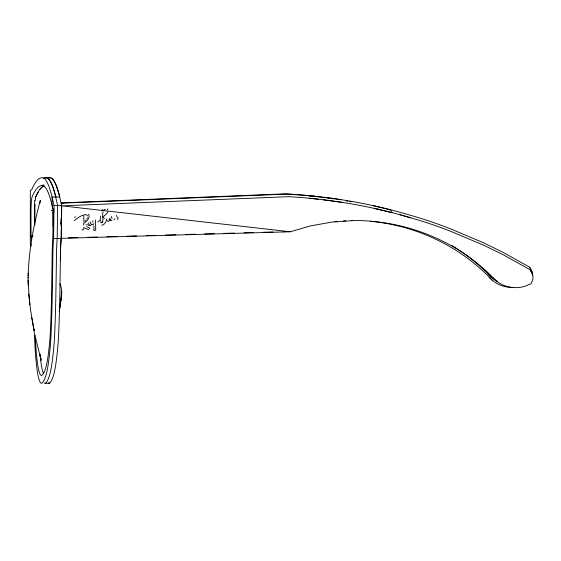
<?xml version="1.0" encoding="UTF-8"?>
<svg xmlns="http://www.w3.org/2000/svg" width="561" height="561" viewBox="0 0 561 561"><rect width="100%" height="100%" fill="white"/><g stroke="black" fill="none" stroke-linecap="round" stroke-linejoin="round"><path stroke-width="0.84" d="M53.071 226.265L53.057 219.905A20.147 1.753 -90 0 0 52.776 212.093M53.246 211.406L52.839 236.567A36.998 3.226 -90 0 0 52.124 257.85L51.696 287.4A155.86 13.583 -90 0 1 50.364 332.329L49.957 338.718A107.908 9.404 90 0 1 45.651 368.128A215.754 18.808 90 0 1 42.405 374.909L42.11 375.197A94.746 8.261 90 0 1 38.414 368.703A70.595 6.15 -90 0 1 35.511 341.13L35.189 335.001M34.109 329.482L34.74 341.53A78.379 6.83 -90 0 0 38.155 375.94A102.551 8.941 -90 0 0 42.159 382.988A223.769 19.502 90 0 0 45.841 375.639A115.657 10.077 90 0 0 50.785 339.938A163.574 14.256 -90 0 0 52.362 288.81L52.797 260.311A29.179 2.546 90 0 1 53.611 238.523L54.003 205.592L51.963 196.483A339.84 29.621 -90 0 0 43.59 178.047L41.844 177.781A570.474 49.719 90 0 0 31.823 189.555L30.315 190.277L30.315 242.135A18.653 1.627 90 0 1 31.157 246.195M60.876 223.748L60.946 218.615M54.003 205.592L61.584 205.592L61.191 238.523A29.179 2.546 90 0 0 60.385 260.311L59.943 288.81A163.574 14.256 -90 0 1 58.365 339.938A115.657 10.077 90 0 1 53.421 375.639A223.769 19.502 -90 0 1 49.74 382.988A102.551 8.941 -90 0 1 48.379 382.988A102.551 8.941 90 0 0 49.74 382.988M28.092 281.341C28.155 253.937 33.127 226.679 40.35 200.312L39.866 203.559M28.092 275.823L28.155 273.116M28.05 277.856L28.071 277.183M52.019 210.193L52.145 211.118M60.805 285.549L59.992 283.838C63.926 292.569 60.013 302.589 59.214 311.685M59.62 309.314L61.724 291.916M59.971 307.288L61.121 298.396M52.04 210.066L52.103 209.695M103.119 211.721C101.408 215.122 104.872 220.697 101.169 222.731L100.454 222.472M87.67 224.905L87.916 224.07M53.779 212.023L53.779 208.622M107.789 211.82L106.667 213.748L103.778 216.223M36.619 195.354L35.511 197.332L36.388 195.354A562.438 49.017 90 0 1 43.821 185.915M86.899 218.902L87.425 217.815M114.907 218.811L114.037 219.877M101.674 210.88L102.621 209.491M103.799 210.13L104.43 209.414L105.293 209.526M101.92 222.731L102.859 221.651M88.379 225.564L89.213 224.659M110.103 218.138L108.953 219.737M85.006 221.083L86.029 220.059M118.119 218.622L117.228 219.379M74.543 217.528L75.377 216.714M117.831 217.864L118.231 217.822M51.17 178.047A339.84 29.621 90 0 1 59.543 196.483L61.731 205.838L61.261 238.348L290.289 231.77L310.612 225.873L331.439 222.163L352.525 220.683M97.852 221.833L99.262 220.971L99.318 220.066M43.793 178.11A570.453 49.719 -90 0 1 44.635 177.865L47.433 178.047A339.84 29.621 90 0 1 55.805 196.483L55.918 196.967M334.889 221.497L337.456 221.315M343.332 220.901L345.821 220.725M61.282 202.886L285.121 193.854L306.299 195.487M68.365 237.864L77.979 237.584M87.593 237.31L97.207 237.03M106.828 236.756L117.319 236.454M126.933 236.181L136.547 235.9M146.162 235.627L155.776 235.347M165.397 235.073L175.888 234.771M185.502 234.498L195.116 234.218M204.73 233.944L214.351 233.671M223.965 233.39L234.456 233.088M244.07 232.815L253.684 232.535M263.298 232.261L272.919 231.988M283.403 231.686L286.902 231.581L285.163 231.384M110.531 219.47L108.322 221.546L107.34 220.718M111.997 220.466L110.664 220.108M88.35 223.005L88.883 223.432M93.946 223.713L92.93 224.912L91.976 224.47M94.003 230.298L95.7 230.101L95.524 220.045M45.455 177.781L46.584 177.781M49.431 177.781A570.474 49.719 -90 0 0 47.769 178.11A570.474 49.719 90 0 1 49.431 177.781L50.455 177.781M43.639 185.425L41.844 185.593A562.438 49.017 90 0 0 32.776 195.354L31.907 197.332A17.139 1.494 90 0 0 30.995 211.735L31.023 236.251A26.479 2.307 90 0 1 31.584 240.122M34.607 211.735L34.838 211.735A17.139 1.494 -90 0 1 35.041 204.372M30.315 236.125L33.162 236.125M53.611 238.523L61.191 238.523A29.179 2.546 -90 0 0 60.385 260.311M45.09 383.282L49.059 383.282M351.277 220.571C404.993 219.624 459.038 241.006 495.749 280.549A32.552 31.521 -44.1 0 0 511.05 287.309L514.451 287.625A32.552 31.521 -44.1 0 0 524.647 286.362L531.057 283.761L532.592 280.269A12.033 11.802 -28.6 0 0 532.67 274.624L530.278 269.876L504.03 255.206L483.968 245.36L453.05 232.303A400.512 391.347 -21.3 0 0 410.652 217.822C371.151 205.964 330.212 199.169 289.069 196.666L61.731 205.838L290.289 231.77M309.525 198.25L318.318 199.211M62.909 203.412L61.17 203.215L288.508 194.036C329.651 196.539 370.597 203.334 410.091 215.193A400.512 391.347 -21.3 0 1 452.496 229.673L483.407 242.731L503.469 252.576L529.724 267.253L532.109 272.001A12.033 11.802 -28.6 0 1 532.41 275.135M310.521 195.74L314.665 196.217M312.94 196.231L316.25 196.623M317.905 196.82L325.913 197.781M329.945 198.264L327.498 197.97L330.071 198.363M323.508 199.835L341.74 202.346M370.218 221.265C416.29 225.529 460.728 246.461 492.362 280.36A32.552 31.521 -44.1 0 0 507.663 287.127L511.064 287.435A32.552 31.521 -44.1 0 0 513.638 287.428M330.885 198.152L341.179 199.723M331.789 198.622L333.507 198.882M346.235 200.908L347.925 201.182M349.615 201.455L351.305 201.729M377.202 206.504L378.233 206.75M377.763 209.134L378.787 209.372M373.184 205.677L390.589 209.835L391.964 212.668L374.11 208.383M399.334 214.505L410.652 217.822M50.322 177.781L51.303 178.047A339.84 29.621 90 0 1 59.676 196.483L59.796 196.967L52.075 196.967L52.075 205.291A20.147 1.753 -90 0 1 52.531 208.867M43.968 186.154L41.998 185.523L43.4 184.85L44.6 186.61A332.028 28.941 -90 0 1 51.738 203.86L52.72 207.998M88.624 229.652L83.729 227.556L83.743 229.239L82.762 229.898L81.906 229.737M86.632 226.567L89.648 228.039L89.746 228.86M451.801 245.48C466.612 254.28 479.893 265.346 491.801 277.737A32.552 31.521 -44.1 0 0 497.439 281.433M112.018 218.531L111.408 216.455M492.474 277.429L495.749 280.549M489.087 277.239L492.362 280.36M488.063 274.133L491.801 277.737M102.824 216.707L104.416 218.411M87.558 215.929L86.212 214.54C81.843 214.814 77.804 217.633 74.578 220.466L74.171 220.312M116.492 215.375L117.221 217.296M110.447 219.716L110.755 220.277M106.73 218.881C107.06 221.181 103.399 226.048 101.681 225.087M92.831 220.859L92.965 222.352M91.815 223.881L90.609 225.508L89.676 225.522L89.129 224.758M90.019 221.812L90.728 223.678M83.617 225.101L83.694 223.425C86.282 221.616 89.487 219.014 89.115 215.494L88.407 214.232M107.354 208.923L107.81 209.772M529.724 267.253L532.109 272.001M530.278 269.876L532.67 274.624M60.167 284.217L60.413 284.7M53.4 211.862L53.456 212.023A8.387 0.729 -90 0 0 53.561 212.205M35.616 338.017L41.051 359.79L40.02 354.208M31.732 317.589L34.123 330.674L30.736 311.131L29.312 299.048M52.026 210.487L52.082 210.845M39.964 354.566L40.932 360.569M28.057 279.939L29.228 298.143M28.786 293.943L29.901 304.651M60.861 222.759L60.946 225.34M28.12 281.924L28.211 285.311M100.608 216.153L100.65 221.125M93.876 226.013L93.911 230.129M86.064 224.288L86.071 225.031M83.806 215.754L83.855 221.995M34.838 211.735L34.838 224.8M34.607 200.382L34.607 224.8M44.41 382.988A102.551 8.941 90 0 0 45.771 382.988A223.769 19.502 90 0 0 49.452 375.639A115.657 10.077 90 0 0 54.389 339.938A163.574 14.256 90 0 0 55.974 288.81L56.409 260.311A29.179 2.546 90 0 1 57.222 238.523L57.615 205.592L55.574 196.483A339.84 29.621 90 0 0 47.201 178.047M44.024 178.11A570.474 49.719 -90 0 1 45.686 177.781M47.902 178.11A570.474 49.719 -90 0 1 49.564 177.781M35.294 200.726A17.139 1.494 -90 0 1 35.623 197.998M40.252 356.221A70.595 6.15 -90 0 0 42.019 368.696A94.746 8.261 -90 0 0 43.527 373.759M36.893 194.772A562.438 49.017 90 0 1 38.26 192.135M39.908 189.555A562.438 49.017 90 0 1 43.218 186.322M307.589 195.593L307.133 195.558L311.278 196.034L307.589 195.593"/></g></svg>
